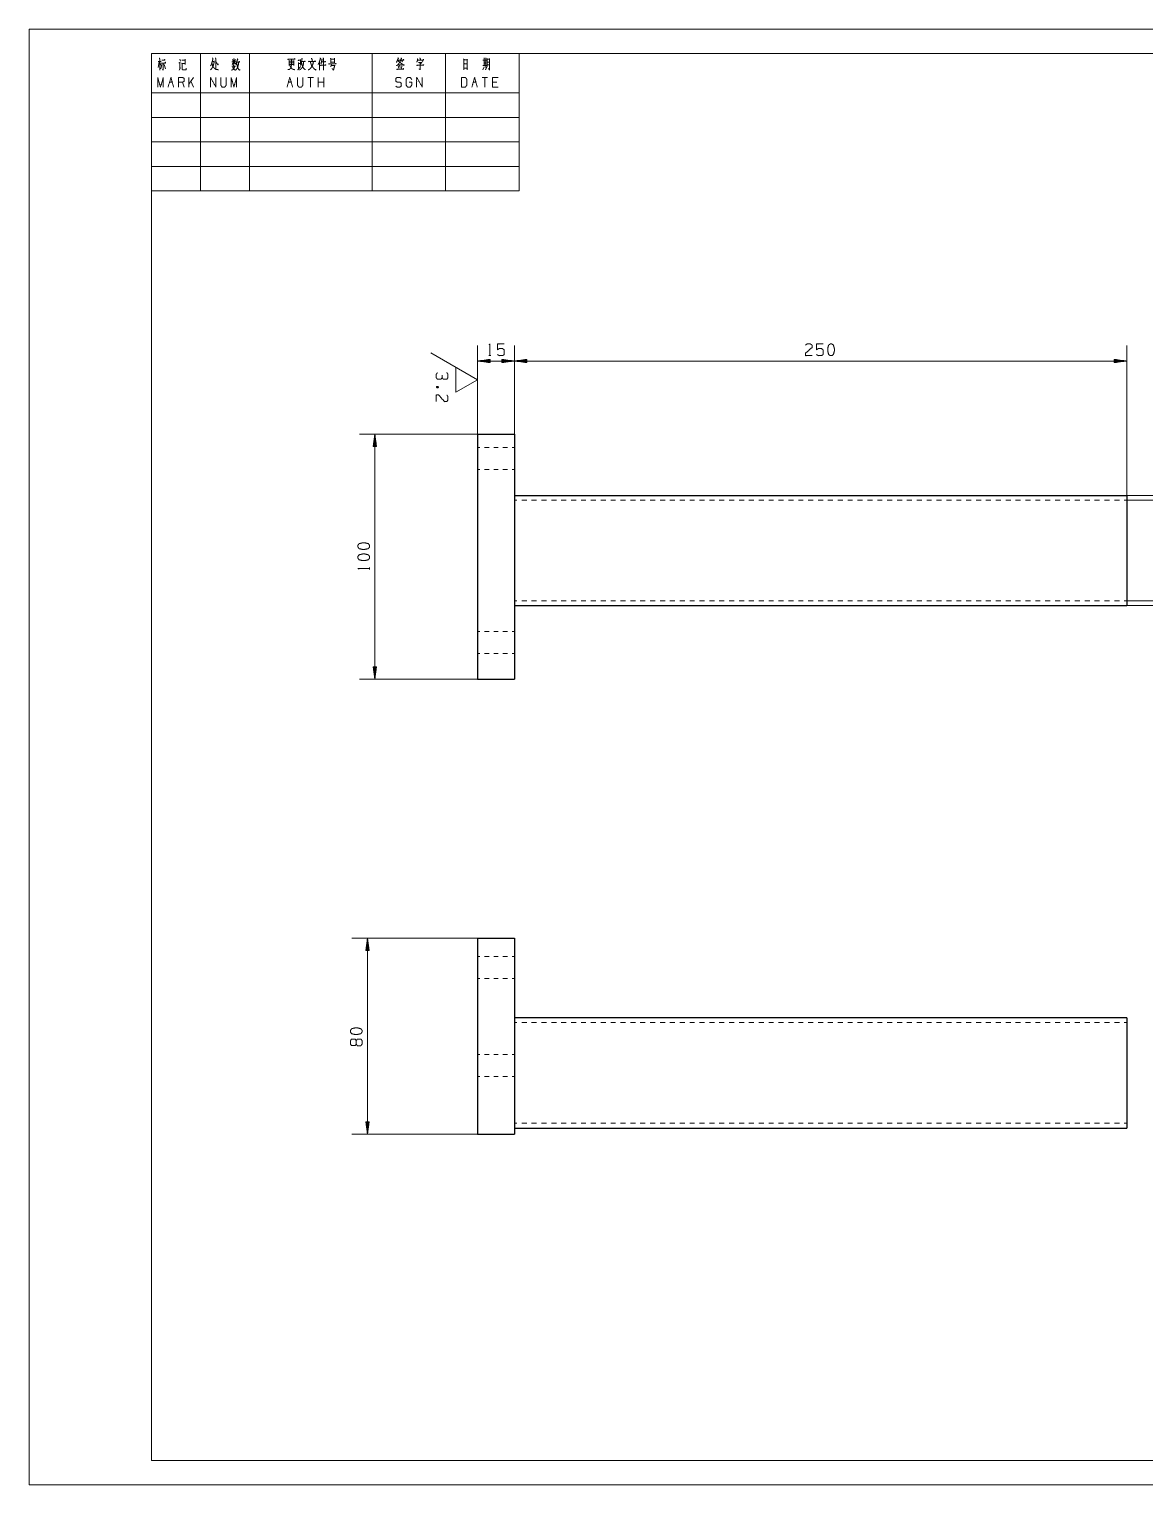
# Model space of a CAD drawing. Header units: millimetres. Extents: x 0 to 420, y 0 to 297.
# Drawn here: x 0 to 227.8, y 0 to 297 of the extents above; entities that cross this region are included whole.
import ezdxf

# ---------------------------------------------------------------- set-up
doc = ezdxf.new("R2010")
doc.units = ezdxf.units.MM
doc.layers.add('101', color=7, linetype='Continuous', true_color=0xffffff)

msp = doc.modelspace()

# ---------------------------------------------------------------- linework, layer by layer
at = {"layer": '101', "color": 133, "linetype": 'Continuous', "lineweight": 18}
for p, q in [((0, 297), (0, 0)), ((420, 297), (0, 297)), ((25, 292), (25, 264)), ((25, 292), (100, 292)), ((25, 292), (25, 5)), ((25, 292), (100, 292)), ((415, 292), (25, 292)), ((25, 292), (100, 292)), ((35, 292), (35, 264)), ((45, 292), (45, 264)), ((70, 292), (70, 264)), ((85, 292), (85, 264)), ((100, 292), (100, 264)), ((25, 284), (100, 284)), ((25, 279), (100, 279)), ((25, 274), (100, 274)), ((25, 269), (100, 269)), ((25, 264), (100, 264)), ((25, 5), (415, 5)), ((0, 0), (420, 0))]:
    msp.add_line(p, q, dxfattribs=at)
at = {"layer": '101', "color": 72, "linetype": 'Continuous', "lineweight": 18}
for p, q in [((93.22, 291.13), (93.33, 290.98)), ((26.57, 290.3), (26.35, 289.18)), ((26.36, 290.36), (26.98, 290.36)), ((26.69, 290.14), (26.91, 289.66)), ((27.11, 289.78), (26.88, 288.91)), ((27.56, 289.76), (27.87, 288.87)), ((30.65, 288.62), (30.93, 289.08)), ((30.74, 290.88), (30.87, 290.49)), ((31.13, 290.07), (31.22, 289.97)), ((37.42, 290.41), (37.77, 290.41)), ((41.4, 289.47), (42.16, 289.47)), ((41.69, 290.2), (41.43, 289.78)), ((41.53, 290.78), (41.66, 290.49)), ((41.88, 290.18), (42.11, 289.91)), ((42.14, 290.82), (41.95, 290.49)), ((53.1, 289.76), (53.98, 289.76)), ((53.11, 290.49), (53.99, 290.49)), ((53.11, 290.14), (53.98, 290.14)), ((54.01, 290.63), (54.01, 289.56)), ((55, 290.16), (55, 288.89)), ((55.02, 290.01), (55.35, 290.01)), ((55.4, 290.82), (55.37, 289.89)), ((59.27, 290.28), (59.27, 288.65)), ((61.56, 290.86), (62.32, 290.86)), ((61.56, 290.28), (62.32, 290.28)), ((61.73, 289.91), (61.56, 289.33)), ((61.6, 289.56), (62.33, 289.56)), ((62.33, 291.05), (62.33, 290.09)), ((75.31, 289.52), (75.48, 289.02)), ((75.35, 289.72), (76.07, 289.72)), ((75.6, 289.62), (75.76, 289.2)), ((76.13, 289.56), (75.92, 288.89)), ((76.04, 290.67), (76.21, 290.34)), ((92.92, 289.33), (92.65, 288.71)), ((92.86, 289.95), (93.25, 289.95)), ((93.18, 289.37), (93.28, 289.04)), ((93.75, 288.94), (94, 288.69)), ((28.66, 286.17), (29.22, 286.17)), ((31.62, 285.18), (31.34, 286.17)), ((32.63, 285.18), (32.63, 287.14)), ((33.59, 287.14), (32.63, 285.78)), ((33.59, 285.18), (33.04, 286.36)), ((52.94, 286.17), (53.49, 286.17)), ((58.02, 287.14), (56.9, 287.14)), ((57.46, 287.14), (57.46, 285.18)), ((59.02, 285.18), (59.02, 287.14)), ((60.14, 286.17), (59.02, 286.17)), ((60.14, 285.18), (60.14, 287.14)), ((90.65, 286.17), (91.2, 286.17)), ((93.6, 287.14), (92.49, 287.14)), ((93.05, 287.14), (93.05, 285.18)), ((95.45, 286.17), (94.61, 286.17)), ((93.82, 230.38), (94.25, 230.38)), ((83.56, 224.04), (83.14, 223.88)), ((69.5, 186.76), (69.5, 187.19))]:
    msp.add_line(p, q, dxfattribs=at)
at = {"layer": '101', "color": 22, "linetype": 'Continuous', "lineweight": 18}
for p, q in [((91.55, 214.38), (91.55, 232.47)), ((99.05, 214.38), (99.05, 232.47)), ((99.05, 214.38), (99.05, 232.47)), ((224.05, 201.88), (224.05, 232.47)), ((94.09, 229.62), (91.55, 229.29)), ((91.55, 221.67), (91.55, 229.29)), ((91.55, 229.29), (94.09, 228.96)), ((91.55, 229.29), (99.05, 229.29)), ((94.09, 229.32), (91.75, 229.32)), ((94.09, 229.27), (91.75, 229.27)), ((94.09, 229.37), (92.13, 229.37)), ((94.09, 229.21), (92.13, 229.21)), ((94.09, 229.42), (92.52, 229.42)), ((94.09, 229.16), (92.52, 229.16)), ((94.09, 229.47), (92.9, 229.47)), ((94.09, 229.11), (92.9, 229.11)), ((94.09, 229.52), (93.29, 229.52)), ((94.09, 229.06), (93.29, 229.06)), ((94.09, 229.57), (93.67, 229.57)), ((94.09, 229.01), (93.67, 229.01)), ((94.09, 229.62), (94.06, 229.62)), ((94.09, 229.62), (94.06, 229.62)), ((94.09, 228.96), (94.06, 228.96)), ((94.09, 228.96), (94.06, 228.96)), ((94.09, 228.96), (94.09, 229.62)), ((96.51, 229.62), (96.51, 228.96)), ((99.05, 229.29), (96.51, 229.62)), ((96.51, 229.62), (96.54, 229.62)), ((96.51, 229.62), (96.54, 229.62)), ((96.51, 229.57), (96.93, 229.57)), ((96.51, 229.52), (97.32, 229.52)), ((96.51, 229.47), (97.7, 229.47)), ((96.51, 229.42), (98.09, 229.42)), ((96.51, 229.37), (98.47, 229.37)), ((96.51, 229.32), (98.86, 229.32)), ((96.51, 228.96), (99.05, 229.29)), ((96.51, 229.27), (98.86, 229.27)), ((96.51, 229.21), (98.47, 229.21)), ((96.51, 229.16), (98.09, 229.16)), ((96.51, 229.11), (97.7, 229.11)), ((96.51, 229.06), (97.32, 229.06)), ((96.51, 229.01), (96.93, 229.01)), ((96.51, 228.96), (96.54, 228.96)), ((96.51, 228.96), (96.54, 228.96)), ((101.59, 229.62), (99.05, 229.29)), ((99.05, 229.29), (101.59, 228.96)), ((99.05, 229.29), (224.05, 229.29)), ((101.59, 229.32), (99.25, 229.32)), ((101.59, 229.27), (99.25, 229.27)), ((101.59, 229.37), (99.63, 229.37)), ((101.59, 229.21), (99.63, 229.21)), ((101.59, 229.42), (100.02, 229.42)), ((101.59, 229.16), (100.02, 229.16)), ((101.59, 229.47), (100.4, 229.47)), ((101.59, 229.11), (100.4, 229.11)), ((101.59, 229.52), (100.79, 229.52)), ((101.59, 229.06), (100.79, 229.06)), ((101.59, 229.57), (101.17, 229.57)), ((101.59, 229.01), (101.17, 229.01)), ((101.59, 229.62), (101.56, 229.62)), ((101.59, 229.62), (101.56, 229.62)), ((101.59, 228.96), (101.56, 228.96)), ((101.59, 228.96), (101.56, 228.96)), ((101.59, 228.96), (101.59, 229.62)), ((221.51, 229.62), (221.54, 229.62)), ((221.51, 229.62), (221.54, 229.62)), ((224.05, 229.29), (221.51, 229.62)), ((221.51, 229.62), (221.51, 228.96)), ((221.51, 229.57), (221.93, 229.57)), ((221.51, 229.52), (222.32, 229.52)), ((221.51, 229.47), (222.7, 229.47)), ((221.51, 229.42), (223.09, 229.42)), ((221.51, 229.37), (223.47, 229.37)), ((221.51, 229.32), (223.86, 229.32)), ((221.51, 228.96), (224.05, 229.29)), ((221.51, 229.27), (223.86, 229.27)), ((221.51, 229.21), (223.47, 229.21)), ((221.51, 229.16), (223.09, 229.16)), ((221.51, 229.11), (222.7, 229.11)), ((221.51, 229.06), (222.32, 229.06)), ((221.51, 229.01), (221.93, 229.01)), ((221.51, 228.96), (221.54, 228.96)), ((221.51, 228.96), (221.54, 228.96)), ((91.55, 214.38), (67.42, 214.38)), ((70.59, 214.38), (70.26, 211.84)), ((70.57, 211.84), (70.57, 214.19)), ((70.93, 211.84), (70.59, 214.38)), ((70.59, 164.38), (70.59, 214.38)), ((70.62, 211.84), (70.62, 214.19)), ((70.26, 211.84), (70.26, 211.87)), ((70.26, 211.84), (70.26, 211.87)), ((70.26, 211.84), (70.93, 211.84)), ((70.31, 211.84), (70.31, 212.26)), ((70.36, 211.84), (70.36, 212.65)), ((70.41, 211.84), (70.41, 213.03)), ((70.46, 211.84), (70.46, 213.42)), ((70.52, 211.84), (70.52, 213.8)), ((70.67, 211.84), (70.67, 213.8)), ((70.72, 211.84), (70.72, 213.42)), ((70.77, 211.84), (70.77, 213.03)), ((70.82, 211.84), (70.82, 212.65)), ((70.87, 211.84), (70.87, 212.26)), ((70.92, 211.84), (70.92, 211.87)), ((70.92, 211.84), (70.92, 211.87)), ((224.05, 201.88), (250.75, 201.88)), ((224.05, 200.88), (239.54, 200.88)), ((224.05, 180.38), (239.54, 180.38)), ((224.05, 179.38), (250.75, 179.38)), ((70.26, 166.92), (70.26, 166.89)), ((70.26, 166.92), (70.26, 166.89)), ((70.26, 166.92), (70.59, 164.38)), ((70.93, 166.92), (70.26, 166.92)), ((70.31, 166.92), (70.31, 166.5)), ((70.36, 166.92), (70.36, 166.12)), ((70.41, 166.92), (70.41, 165.73)), ((70.46, 166.92), (70.46, 165.35)), ((70.52, 166.92), (70.52, 164.96)), ((70.57, 166.92), (70.57, 164.57)), ((70.59, 164.38), (70.93, 166.92)), ((70.62, 166.92), (70.62, 164.57)), ((70.67, 166.92), (70.67, 164.96)), ((70.72, 166.92), (70.72, 165.35)), ((70.77, 166.92), (70.77, 165.73)), ((70.82, 166.92), (70.82, 166.12)), ((70.87, 166.92), (70.87, 166.5)), ((70.92, 166.92), (70.92, 166.89)), ((70.92, 166.92), (70.92, 166.89)), ((91.55, 164.38), (67.42, 164.38)), ((91.55, 111.56), (65.89, 111.56)), ((69.07, 111.56), (68.73, 109.02)), ((68.89, 109.02), (68.89, 110.21)), ((68.94, 109.02), (68.94, 110.59)), ((68.99, 109.02), (68.99, 110.98)), ((69.04, 109.02), (69.04, 111.36)), ((69.4, 109.02), (69.07, 111.56)), ((69.07, 71.56), (69.07, 111.56)), ((69.09, 109.02), (69.09, 111.36)), ((69.14, 109.02), (69.14, 110.98)), ((69.19, 109.02), (69.19, 110.59)), ((69.24, 109.02), (69.24, 110.21)), ((68.73, 109.02), (69.4, 109.02)), ((68.74, 109.02), (68.74, 109.05)), ((68.74, 109.02), (68.74, 109.05)), ((68.79, 109.02), (68.79, 109.43)), ((68.84, 109.02), (68.84, 109.82)), ((69.29, 109.02), (69.29, 109.82)), ((69.35, 109.02), (69.35, 109.43)), ((69.4, 109.02), (69.4, 109.05)), ((69.4, 109.02), (69.4, 109.05)), ((91.55, 71.56), (65.89, 71.56)), ((68.73, 74.1), (69.07, 71.56)), ((69.4, 74.1), (68.73, 74.1)), ((68.74, 74.1), (68.74, 74.07)), ((68.74, 74.1), (68.74, 74.07)), ((68.79, 74.1), (68.79, 73.68)), ((68.84, 74.1), (68.84, 73.29)), ((68.89, 74.1), (68.89, 72.91)), ((68.94, 74.1), (68.94, 72.52)), ((68.99, 74.1), (68.99, 72.14)), ((69.04, 74.1), (69.04, 71.75)), ((69.07, 71.56), (69.4, 74.1)), ((69.09, 74.1), (69.09, 71.75)), ((69.14, 74.1), (69.14, 72.14)), ((69.19, 74.1), (69.19, 72.52)), ((69.24, 74.1), (69.24, 72.91)), ((69.29, 74.1), (69.29, 73.29)), ((69.35, 74.1), (69.35, 73.68)), ((69.4, 74.1), (69.4, 74.07)), ((69.4, 74.1), (69.4, 74.07))]:
    msp.add_line(p, q, dxfattribs=at)
at = {"layer": '101', "color": 163, "linetype": 'Continuous', "lineweight": 13}
for p, q in [((91.55, 225.48), (82.03, 230.98)), ((87.1, 222.91), (87.1, 228.05)), ((91.55, 225.48), (87.1, 222.91))]:
    msp.add_line(p, q, dxfattribs=at)
at = {"layer": '101', "color": 92, "linetype": 'Continuous', "lineweight": 25}
for p, q in [((91.55, 214.38), (99.05, 214.38)), ((91.55, 214.38), (91.55, 164.38)), ((99.05, 214.38), (99.05, 164.38)), ((99.05, 201.88), (224.05, 201.88)), ((99.05, 179.38), (224.05, 179.38)), ((91.55, 164.38), (99.05, 164.38)), ((91.55, 111.56), (99.05, 111.56)), ((91.55, 111.56), (91.55, 71.56)), ((99.05, 111.56), (99.05, 71.56)), ((224.05, 95.31), (99.05, 95.31)), ((91.55, 71.56), (99.05, 71.56)), ((99.05, 72.81), (224.05, 72.81))]:
    msp.add_line(p, q, dxfattribs=at)
at = {"layer": '101', "color": 53, "linetype": 'Continuous', "lineweight": 18}
for p, q in [((92.02, 211.63), (91.55, 211.63)), ((93.9, 211.63), (92.96, 211.63)), ((95.77, 211.63), (94.83, 211.63)), ((97.65, 211.63), (96.71, 211.63)), ((99.05, 211.63), (98.58, 211.63)), ((91.55, 207.13), (92.02, 207.13)), ((92.96, 207.13), (93.9, 207.13)), ((94.83, 207.13), (95.77, 207.13)), ((96.71, 207.13), (97.65, 207.13)), ((98.58, 207.13), (99.05, 207.13)), ((99.05, 200.88), (99.56, 200.88)), ((100.56, 200.88), (101.57, 200.88)), ((102.58, 200.88), (103.59, 200.88)), ((104.6, 200.88), (105.6, 200.88)), ((106.61, 200.88), (107.62, 200.88)), ((108.63, 200.88), (109.64, 200.88)), ((110.65, 200.88), (111.65, 200.88)), ((112.66, 200.88), (113.67, 200.88)), ((114.68, 200.88), (115.69, 200.88)), ((116.69, 200.88), (117.7, 200.88)), ((118.71, 200.88), (119.72, 200.88)), ((120.73, 200.88), (121.73, 200.88)), ((122.74, 200.88), (123.75, 200.88)), ((124.76, 200.88), (125.77, 200.88)), ((126.77, 200.88), (127.78, 200.88)), ((128.79, 200.88), (129.8, 200.88)), ((130.81, 200.88), (131.81, 200.88)), ((132.82, 200.88), (133.83, 200.88)), ((134.84, 200.88), (135.85, 200.88)), ((136.85, 200.88), (137.86, 200.88)), ((138.87, 200.88), (139.88, 200.88)), ((140.89, 200.88), (141.9, 200.88)), ((142.9, 200.88), (143.91, 200.88)), ((144.92, 200.88), (145.93, 200.88)), ((146.94, 200.88), (147.94, 200.88)), ((148.95, 200.88), (149.96, 200.88)), ((150.97, 200.88), (151.98, 200.88)), ((152.98, 200.88), (153.99, 200.88)), ((155, 200.88), (156.01, 200.88)), ((157.02, 200.88), (158.02, 200.88)), ((159.03, 200.88), (160.04, 200.88)), ((161.05, 200.88), (162.06, 200.88)), ((163.06, 200.88), (164.07, 200.88)), ((165.08, 200.88), (166.09, 200.88)), ((167.1, 200.88), (168.1, 200.88)), ((169.11, 200.88), (170.12, 200.88)), ((171.13, 200.88), (172.14, 200.88)), ((173.15, 200.88), (174.15, 200.88)), ((175.16, 200.88), (176.17, 200.88)), ((177.18, 200.88), (178.19, 200.88)), ((179.19, 200.88), (180.2, 200.88)), ((181.21, 200.88), (182.22, 200.88)), ((183.23, 200.88), (184.23, 200.88)), ((185.24, 200.88), (186.25, 200.88)), ((187.26, 200.88), (188.27, 200.88)), ((189.27, 200.88), (190.28, 200.88)), ((191.29, 200.88), (192.3, 200.88)), ((193.31, 200.88), (194.31, 200.88)), ((195.32, 200.88), (196.33, 200.88)), ((197.34, 200.88), (198.35, 200.88)), ((199.35, 200.88), (200.36, 200.88)), ((201.37, 200.88), (202.38, 200.88)), ((203.39, 200.88), (204.4, 200.88)), ((205.4, 200.88), (206.41, 200.88)), ((207.42, 200.88), (208.43, 200.88)), ((209.44, 200.88), (210.44, 200.88)), ((211.45, 200.88), (212.46, 200.88)), ((213.47, 200.88), (214.48, 200.88)), ((215.48, 200.88), (216.49, 200.88)), ((217.5, 200.88), (218.51, 200.88)), ((219.52, 200.88), (220.52, 200.88)), ((221.53, 200.88), (222.54, 200.88)), ((223.55, 200.88), (224.05, 200.88)), ((99.05, 180.38), (99.56, 180.38)), ((100.56, 180.38), (101.57, 180.38)), ((102.58, 180.38), (103.59, 180.38)), ((104.6, 180.38), (105.6, 180.38)), ((106.61, 180.38), (107.62, 180.38)), ((108.63, 180.38), (109.64, 180.38)), ((110.65, 180.38), (111.65, 180.38)), ((112.66, 180.38), (113.67, 180.38)), ((114.68, 180.38), (115.69, 180.38)), ((116.69, 180.38), (117.7, 180.38)), ((118.71, 180.38), (119.72, 180.38)), ((120.73, 180.38), (121.73, 180.38)), ((122.74, 180.38), (123.75, 180.38)), ((124.76, 180.38), (125.77, 180.38)), ((126.77, 180.38), (127.78, 180.38)), ((128.79, 180.38), (129.8, 180.38)), ((130.81, 180.38), (131.81, 180.38)), ((132.82, 180.38), (133.83, 180.38)), ((134.84, 180.38), (135.85, 180.38)), ((136.85, 180.38), (137.86, 180.38)), ((138.87, 180.38), (139.88, 180.38)), ((140.89, 180.38), (141.9, 180.38)), ((142.9, 180.38), (143.91, 180.38)), ((144.92, 180.38), (145.93, 180.38)), ((146.94, 180.38), (147.94, 180.38)), ((148.95, 180.38), (149.96, 180.38)), ((150.97, 180.38), (151.98, 180.38)), ((152.98, 180.38), (153.99, 180.38)), ((155, 180.38), (156.01, 180.38)), ((157.02, 180.38), (158.02, 180.38)), ((159.03, 180.38), (160.04, 180.38)), ((161.05, 180.38), (162.06, 180.38)), ((163.06, 180.38), (164.07, 180.38)), ((165.08, 180.38), (166.09, 180.38)), ((167.1, 180.38), (168.1, 180.38)), ((169.11, 180.38), (170.12, 180.38)), ((171.13, 180.38), (172.14, 180.38)), ((173.15, 180.38), (174.15, 180.38)), ((175.16, 180.38), (176.17, 180.38)), ((177.18, 180.38), (178.19, 180.38)), ((179.19, 180.38), (180.2, 180.38)), ((181.21, 180.38), (182.22, 180.38)), ((183.23, 180.38), (184.23, 180.38)), ((185.24, 180.38), (186.25, 180.38)), ((187.26, 180.38), (188.27, 180.38)), ((189.27, 180.38), (190.28, 180.38)), ((191.29, 180.38), (192.3, 180.38)), ((193.31, 180.38), (194.31, 180.38)), ((195.32, 180.38), (196.33, 180.38)), ((197.34, 180.38), (198.35, 180.38)), ((199.35, 180.38), (200.36, 180.38)), ((201.37, 180.38), (202.38, 180.38)), ((203.39, 180.38), (204.4, 180.38)), ((205.4, 180.38), (206.41, 180.38)), ((207.42, 180.38), (208.43, 180.38)), ((209.44, 180.38), (210.44, 180.38)), ((211.45, 180.38), (212.46, 180.38)), ((213.47, 180.38), (214.48, 180.38)), ((215.48, 180.38), (216.49, 180.38)), ((217.5, 180.38), (218.51, 180.38)), ((219.52, 180.38), (220.52, 180.38)), ((221.53, 180.38), (222.54, 180.38)), ((223.55, 180.38), (224.05, 180.38)), ((92.02, 174.13), (91.55, 174.13)), ((93.9, 174.13), (92.96, 174.13)), ((95.77, 174.13), (94.83, 174.13)), ((97.65, 174.13), (96.71, 174.13)), ((99.05, 174.13), (98.58, 174.13)), ((91.55, 169.63), (92.02, 169.63)), ((92.96, 169.63), (93.9, 169.63)), ((94.83, 169.63), (95.77, 169.63)), ((96.71, 169.63), (97.65, 169.63)), ((98.58, 169.63), (99.05, 169.63)), ((92.02, 107.81), (91.55, 107.81)), ((93.9, 107.81), (92.96, 107.81)), ((95.77, 107.81), (94.83, 107.81)), ((97.65, 107.81), (96.71, 107.81)), ((99.05, 107.81), (98.58, 107.81)), ((91.55, 103.31), (92.02, 103.31)), ((92.96, 103.31), (93.9, 103.31)), ((94.83, 103.31), (95.77, 103.31)), ((96.71, 103.31), (97.65, 103.31)), ((98.58, 103.31), (99.05, 103.31)), ((99.56, 94.31), (99.05, 94.31)), ((101.57, 94.31), (100.56, 94.31)), ((103.59, 94.31), (102.58, 94.31)), ((105.6, 94.31), (104.6, 94.31)), ((107.62, 94.31), (106.61, 94.31)), ((109.64, 94.31), (108.63, 94.31)), ((111.65, 94.31), (110.65, 94.31)), ((113.67, 94.31), (112.66, 94.31)), ((115.69, 94.31), (114.68, 94.31)), ((117.7, 94.31), (116.69, 94.31)), ((119.72, 94.31), (118.71, 94.31)), ((121.73, 94.31), (120.73, 94.31)), ((123.75, 94.31), (122.74, 94.31)), ((125.77, 94.31), (124.76, 94.31)), ((127.78, 94.31), (126.77, 94.31)), ((129.8, 94.31), (128.79, 94.31)), ((131.81, 94.31), (130.81, 94.31)), ((133.83, 94.31), (132.82, 94.31)), ((135.85, 94.31), (134.84, 94.31)), ((137.86, 94.31), (136.85, 94.31)), ((139.88, 94.31), (138.87, 94.31)), ((141.9, 94.31), (140.89, 94.31)), ((143.91, 94.31), (142.9, 94.31)), ((145.93, 94.31), (144.92, 94.31)), ((147.94, 94.31), (146.94, 94.31)), ((149.96, 94.31), (148.95, 94.31)), ((151.98, 94.31), (150.97, 94.31)), ((153.99, 94.31), (152.98, 94.31)), ((156.01, 94.31), (155, 94.31)), ((158.02, 94.31), (157.02, 94.31)), ((160.04, 94.31), (159.03, 94.31)), ((162.06, 94.31), (161.05, 94.31)), ((164.07, 94.31), (163.06, 94.31)), ((166.09, 94.31), (165.08, 94.31)), ((168.1, 94.31), (167.1, 94.31)), ((170.12, 94.31), (169.11, 94.31)), ((172.14, 94.31), (171.13, 94.31)), ((174.15, 94.31), (173.15, 94.31)), ((176.17, 94.31), (175.16, 94.31)), ((178.19, 94.31), (177.18, 94.31)), ((180.2, 94.31), (179.19, 94.31)), ((182.22, 94.31), (181.21, 94.31)), ((184.23, 94.31), (183.23, 94.31)), ((186.25, 94.31), (185.24, 94.31)), ((188.27, 94.31), (187.26, 94.31)), ((190.28, 94.31), (189.27, 94.31)), ((192.3, 94.31), (191.29, 94.31)), ((194.31, 94.31), (193.31, 94.31)), ((196.33, 94.31), (195.32, 94.31)), ((198.35, 94.31), (197.34, 94.31)), ((200.36, 94.31), (199.35, 94.31)), ((202.38, 94.31), (201.37, 94.31)), ((204.4, 94.31), (203.39, 94.31)), ((206.41, 94.31), (205.4, 94.31)), ((208.43, 94.31), (207.42, 94.31)), ((210.44, 94.31), (209.44, 94.31)), ((212.46, 94.31), (211.45, 94.31)), ((214.48, 94.31), (213.47, 94.31)), ((216.49, 94.31), (215.48, 94.31)), ((218.51, 94.31), (217.5, 94.31)), ((220.52, 94.31), (219.52, 94.31)), ((222.54, 94.31), (221.53, 94.31)), ((224.05, 94.31), (223.55, 94.31)), ((92.02, 87.81), (91.55, 87.81)), ((93.9, 87.81), (92.96, 87.81)), ((95.77, 87.81), (94.83, 87.81)), ((97.65, 87.81), (96.71, 87.81)), ((99.05, 87.81), (98.58, 87.81)), ((91.55, 83.31), (92.02, 83.31)), ((92.96, 83.31), (93.9, 83.31)), ((94.83, 83.31), (95.77, 83.31)), ((96.71, 83.31), (97.65, 83.31)), ((98.58, 83.31), (99.05, 83.31)), ((99.05, 73.81), (99.56, 73.81)), ((100.56, 73.81), (101.57, 73.81)), ((102.58, 73.81), (103.59, 73.81)), ((104.6, 73.81), (105.6, 73.81)), ((106.61, 73.81), (107.62, 73.81)), ((108.63, 73.81), (109.64, 73.81)), ((110.65, 73.81), (111.65, 73.81)), ((112.66, 73.81), (113.67, 73.81)), ((114.68, 73.81), (115.69, 73.81)), ((116.69, 73.81), (117.7, 73.81)), ((118.71, 73.81), (119.72, 73.81)), ((120.73, 73.81), (121.73, 73.81)), ((122.74, 73.81), (123.75, 73.81)), ((124.76, 73.81), (125.77, 73.81)), ((126.77, 73.81), (127.78, 73.81)), ((128.79, 73.81), (129.8, 73.81)), ((130.81, 73.81), (131.81, 73.81)), ((132.82, 73.81), (133.83, 73.81)), ((134.84, 73.81), (135.85, 73.81)), ((136.85, 73.81), (137.86, 73.81)), ((138.87, 73.81), (139.88, 73.81)), ((140.89, 73.81), (141.9, 73.81)), ((142.9, 73.81), (143.91, 73.81)), ((144.92, 73.81), (145.93, 73.81)), ((146.94, 73.81), (147.94, 73.81)), ((148.95, 73.81), (149.96, 73.81)), ((150.97, 73.81), (151.98, 73.81)), ((152.98, 73.81), (153.99, 73.81)), ((155, 73.81), (156.01, 73.81)), ((157.02, 73.81), (158.02, 73.81)), ((159.03, 73.81), (160.04, 73.81)), ((161.05, 73.81), (162.06, 73.81)), ((163.06, 73.81), (164.07, 73.81)), ((165.08, 73.81), (166.09, 73.81)), ((167.1, 73.81), (168.1, 73.81)), ((169.11, 73.81), (170.12, 73.81)), ((171.13, 73.81), (172.14, 73.81)), ((173.15, 73.81), (174.15, 73.81)), ((175.16, 73.81), (176.17, 73.81)), ((177.18, 73.81), (178.19, 73.81)), ((179.19, 73.81), (180.2, 73.81)), ((181.21, 73.81), (182.22, 73.81)), ((183.23, 73.81), (184.23, 73.81)), ((185.24, 73.81), (186.25, 73.81)), ((187.26, 73.81), (188.27, 73.81)), ((189.27, 73.81), (190.28, 73.81)), ((191.29, 73.81), (192.3, 73.81)), ((193.31, 73.81), (194.31, 73.81)), ((195.32, 73.81), (196.33, 73.81)), ((197.34, 73.81), (198.35, 73.81)), ((199.35, 73.81), (200.36, 73.81)), ((201.37, 73.81), (202.38, 73.81)), ((203.39, 73.81), (204.4, 73.81)), ((205.4, 73.81), (206.41, 73.81)), ((207.42, 73.81), (208.43, 73.81)), ((209.44, 73.81), (210.44, 73.81)), ((211.45, 73.81), (212.46, 73.81)), ((213.47, 73.81), (214.48, 73.81)), ((215.48, 73.81), (216.49, 73.81)), ((217.5, 73.81), (218.51, 73.81)), ((219.52, 73.81), (220.52, 73.81)), ((221.53, 73.81), (222.54, 73.81)), ((223.55, 73.81), (224.05, 73.81))]:
    msp.add_line(p, q, dxfattribs=at)
at = {"layer": '101', "color": 72, "linetype": 'Continuous', "lineweight": 18}
for points, knots in [([(26.57, 291.07), (26.67, 290.94), (26.67, 288.6)], [0, 0, 0.064393, 1, 1]), ([(37.46, 291.13), (37.53, 290.94), (37.46, 290.67), (37.43, 290.53), (37.37, 290.34), (37.31, 290.14), (37.26, 289.95), (37.21, 289.78), (37.14, 289.66), (37.05, 289.52)], [0, 0, 0.116545, 0.278927, 0.365002, 0.478708, 0.603961, 0.717668, 0.817418, 0.901357, 1, 1]), ([(38.05, 291.11), (38.1, 290.96), (38.1, 288.87)], [0, 0, 0.06955, 1, 1]), ([(57.64, 291.07), (57.81, 290.65), (57.83, 290.76), (57.75, 290.55)], [0, 0, 0.581176, 0.716263, 1, 1]), ([(59.43, 291.13), (59.46, 290.98), (59.26, 290.34), (59.19, 290.09), (59.1, 289.95), (59, 289.76)], [0, 0, 0.101083, 0.561706, 0.738774, 0.854629, 1, 1]), ([(60.01, 291.13), (60.12, 290.98), (60.06, 291.05), (60.06, 288.65)], [0, 0, 0.069697, 0.101625, 1, 1]), ([(61.5, 291.07), (61.57, 290.98), (61.57, 290.14)], [0, 0, 0.115189, 1, 1]), ([(75.94, 291.15), (76.05, 291.03), (76.01, 291.05), (75.72, 290.38), (75.58, 290.14), (75.44, 289.95), (75.28, 289.72), (74.96, 289.52)], [0, 0, 0.080396, 0.103261, 0.444362, 0.576789, 0.688375, 0.819716, 1, 1]), ([(75.29, 291.17), (75.39, 291.03), (75.37, 291.07), (74.97, 290.16), (75.2, 290.69), (75.72, 290.69), (75.31, 290.69), (75.45, 290.34)], [0, 0, 0.057042, 0.07334, 0.392466, 0.581127, 0.745774, 0.87749, 1, 1]), ([(79.77, 291.11), (79.89, 290.82), (79.93, 290.86), (79.89, 290.76)], [0, 0, 0.644011, 0.768354, 1, 1]), ([(92.86, 291.13), (92.97, 290.98), (92.9, 291.07), (92.9, 289.56), (92.62, 289.56), (93.47, 289.56), (93.25, 289.56), (93.25, 291.07), (93.25, 290.67), (92.64, 290.67), (93.43, 290.67), (93.25, 290.67), (93.25, 290.26), (92.87, 290.26)], [0, 0, 0.025061, 0.039924, 0.243199, 0.280605, 0.39479, 0.42432, 0.627595, 0.680502, 0.763188, 0.869498, 0.893122, 0.948813, 1, 1]), ([(26.92, 290.07), (27.87, 290.07), (27.81, 290.24), (27.74, 290.09)], [0, 0, 0.737857, 0.874089, 1, 1]), ([(27.1, 290.69), (27.73, 290.69), (27.68, 290.82), (27.64, 290.74)], [0, 0, 0.736257, 0.890366, 1, 1]), ([(27.36, 290.07), (27.36, 288.65), (27.2, 288.73)], [0, 0, 0.887515, 1, 1]), ([(30.55, 290.14), (30.8, 290.14), (30.8, 290.26), (30.8, 288.81)], [0, 0, 0.136549, 0.204721, 1, 1]), ([(31.28, 290.69), (31.21, 290.63), (31.15, 290.69), (31.88, 290.69), (31.88, 290.88), (31.88, 289.78), (31.88, 289.97), (31.22, 289.97), (31.22, 288.83), (31.24, 288.75), (31.35, 288.71), (32.04, 288.71), (32.04, 289.02)], [0, 0, 0.017819, 0.033666, 0.169515, 0.204099, 0.407776, 0.442364, 0.564628, 0.775991, 0.791603, 0.814658, 0.942357, 1, 1]), ([(37.8, 290.55), (37.71, 289.95), (37.65, 289.76), (37.62, 289.62), (37.53, 289.47), (37.46, 289.31), (37.42, 289.18), (37.31, 289.02), (37.23, 288.89), (37.04, 288.71)], [0, 0, 0.296659, 0.392137, 0.46442, 0.547267, 0.635799, 0.700206, 0.795426, 0.869797, 1, 1]), ([(37.31, 290.01), (37.37, 289.87), (37.42, 289.7), (37.45, 289.56), (37.59, 289.27), (37.67, 289.18), (37.87, 288.98), (37.99, 288.87), (38.13, 288.79), (38.34, 288.73), (38.53, 288.73), (38.68, 288.71)], [0, 0, 0.075191, 0.157626, 0.228751, 0.384956, 0.438117, 0.578248, 0.65344, 0.734339, 0.837348, 0.928887, 1, 1]), ([(38.08, 290.38), (38.56, 289.72), (38.56, 289.91)], [0, 0, 0.814818, 1, 1]), ([(42.01, 289.41), (41.89, 289.16), (41.82, 288.98), (41.69, 288.79), (41.56, 288.69), (41.34, 288.65)], [0, 0, 0.251055, 0.434029, 0.64262, 0.795766, 1, 1]), ([(41.73, 290.94), (41.86, 290.88), (41.81, 290.92), (41.81, 289.76), (41.81, 290.3), (41.4, 290.3), (42.22, 290.3)], [0, 0, 0.046318, 0.069123, 0.437816, 0.608997, 0.739331, 1, 1]), ([(41.76, 289.68), (41.59, 289.1), (42.03, 288.62)], [0, 0, 0.483237, 1, 1]), ([(42.73, 290.2), (42.73, 289.95), (42.7, 289.68), (42.63, 289.39), (42.51, 289.1), (42.38, 288.89), (42.23, 288.71), (42.03, 288.58)], [0, 0, 0.134106, 0.280228, 0.441583, 0.610314, 0.742762, 0.870657, 1, 1]), ([(42.46, 290.96), (42.6, 290.82), (42.55, 290.86), (42.22, 289.8)], [0, 0, 0.143537, 0.187773, 1, 1]), ([(42.38, 290.01), (42.42, 289.8), (42.46, 289.56), (42.55, 289.27), (42.67, 288.98), (42.8, 288.75), (42.99, 288.6), (43.04, 288.75)], [0, 0, 0.122124, 0.267694, 0.442444, 0.622807, 0.774615, 0.912625, 1, 1]), ([(42.44, 290.28), (42.93, 290.28), (42.9, 290.45), (42.85, 290.34)], [0, 0, 0.634119, 0.848445, 1, 1]), ([(52.91, 290.86), (52.88, 290.76), (52.79, 290.88), (54.27, 290.88), (54.2, 290.98), (54.14, 290.88)], [0, 0, 0.054227, 0.130909, 0.87613, 0.940043, 1, 1]), ([(53.57, 290.88), (53.57, 289.72), (53.52, 289.58), (53.51, 289.41), (53.45, 289.2), (53.38, 289.04), (53.29, 288.91), (53.16, 288.81), (53.03, 288.75), (52.82, 288.73)], [0, 0, 0.455623, 0.515134, 0.580482, 0.665033, 0.736192, 0.79598, 0.861823, 0.919058, 1, 1]), ([(53.01, 290.63), (53.1, 290.49), (53.1, 289.58)], [0, 0, 0.156848, 1, 1]), ([(53.22, 289.6), (53.29, 289.43), (53.38, 289.29), (53.48, 289.16), (53.55, 289.04), (53.63, 288.94), (53.76, 288.87), (53.9, 288.79), (54.07, 288.75), (54.26, 288.71)], [0, 0, 0.124249, 0.240531, 0.35103, 0.449957, 0.536949, 0.636896, 0.752292, 0.866372, 1, 1]), ([(55.03, 288.89), (54.94, 288.71), (54.88, 288.73), (55.41, 289.37)], [0, 0, 0.187521, 0.244051, 1, 1]), ([(55.06, 290.65), (54.99, 290.57), (54.93, 290.65), (55.37, 290.65)], [0, 0, 0.169755, 0.325542, 1, 1]), ([(56.04, 290.36), (56.03, 290.16), (56, 289.95), (55.97, 289.72), (55.91, 289.52), (55.84, 289.33), (55.75, 289.18), (55.65, 289.02), (55.54, 288.91), (55.41, 288.81), (55.21, 288.71)], [0, 0, 0.105429, 0.211651, 0.328282, 0.437572, 0.539265, 0.625346, 0.724284, 0.79827, 0.883378, 1, 1]), ([(55.67, 291.05), (55.72, 290.96), (55.63, 290.41), (55.51, 289.99), (55.47, 289.85), (55.35, 289.62)], [0, 0, 0.062603, 0.440485, 0.727862, 0.828992, 1, 1]), ([(55.62, 290.18), (55.65, 289.99), (55.69, 289.8), (55.72, 289.6), (55.81, 289.43), (55.88, 289.29), (55.95, 289.12), (56.06, 288.98), (56.2, 288.83), (56.39, 288.73)], [0, 0, 0.109654, 0.220947, 0.342501, 0.451483, 0.545868, 0.651144, 0.754315, 0.874064, 1, 1]), ([(55.67, 290.38), (56.38, 290.38), (56.29, 290.49), (56.17, 290.36)], [0, 0, 0.696293, 0.830826, 1, 1]), ([(57.14, 290.45), (57.05, 290.34), (57.01, 290.38), (58.48, 290.38), (58.38, 290.55), (58.28, 290.41)], [0, 0, 0.066333, 0.095822, 0.818123, 0.913284, 1, 1]), ([(58.04, 290.41), (57.97, 290.01), (57.83, 289.6), (57.56, 289.16), (57.33, 288.87), (56.99, 288.69)], [0, 0, 0.190069, 0.398701, 0.640199, 0.817216, 1, 1]), ([(57.42, 290.3), (57.49, 290.07), (57.66, 289.58), (57.94, 289.18), (58.25, 288.83), (58.53, 288.71), (58.59, 288.79), (58.48, 288.62)], [0, 0, 0.103286, 0.330833, 0.538837, 0.740597, 0.872112, 0.915905, 1, 1]), ([(59.58, 289.66), (59.55, 289.52), (59.48, 289.66), (60.58, 289.66), (60.5, 289.78), (60.47, 289.68)], [0, 0, 0.08907, 0.186879, 0.848313, 0.935185, 1, 1]), ([(59.74, 290.92), (59.84, 290.69), (59.79, 290.78), (59.58, 289.91)], [0, 0, 0.200658, 0.282145, 1, 1]), ([(59.68, 290.3), (60.5, 290.3), (60.44, 290.45), (60.37, 290.3)], [0, 0, 0.720068, 0.857376, 1, 1]), ([(61.28, 289.91), (61.23, 289.85), (61.15, 289.95), (62.68, 289.95), (62.6, 290.01), (62.49, 289.91)], [0, 0, 0.038001, 0.105809, 0.873511, 0.927246, 1, 1]), ([(62.4, 289.62), (62.13, 288.65), (61.85, 288.94)], [0, 0, 0.71586, 1, 1]), ([(75.23, 288.81), (75.12, 288.71), (75.07, 288.81), (76.46, 288.81), (76.39, 288.94), (76.29, 288.79)], [0, 0, 0.078897, 0.135659, 0.837617, 0.910404, 1, 1]), ([(75.66, 290.26), (75.85, 290.09), (76.04, 289.97), (76.18, 289.87), (76.39, 289.7), (76.58, 289.68), (76.42, 289.6)], [0, 0, 0.194845, 0.370351, 0.508814, 0.712321, 0.860156, 1, 1]), ([(75.89, 290.69), (76.48, 290.69), (76.4, 290.84), (76.33, 290.74)], [0, 0, 0.669422, 0.855054, 1, 1]), ([(79.33, 289.68), (79.21, 289.52), (79.13, 289.66), (80.57, 289.66), (80.44, 289.76), (80.37, 289.68)], [0, 0, 0.096613, 0.17732, 0.867547, 0.947356, 1, 1]), ([(79.24, 290.92), (79.36, 290.69), (79.33, 290.78), (79.15, 290.28)], [0, 0, 0.294025, 0.394866, 1, 1]), ([(79.32, 290.67), (80.43, 290.67), (80.5, 290.84), (80.28, 290.36)], [0, 0, 0.611939, 0.711554, 1, 1]), ([(79.48, 290.2), (80.15, 290.2), (80.21, 290.26), (79.87, 289.89), (79.77, 289.97), (79.84, 289.89), (79.84, 288.73), (79.62, 288.87)], [0, 0, 0.230144, 0.259318, 0.430979, 0.476011, 0.513789, 0.910079, 1, 1]), ([(88.67, 290.94), (88.75, 290.78), (88.75, 288.69), (88.75, 289.02), (89.45, 289.02), (89.45, 288.71), (89.45, 290.88), (89.45, 290.76), (88.76, 290.76), (88.76, 289.95), (89.46, 289.95)], [0, 0, 0.022322, 0.280074, 0.320905, 0.407511, 0.44579, 0.713751, 0.729062, 0.813864, 0.913394, 1, 1]), ([(93.49, 291.03), (93.53, 290.88), (93.53, 289.7), (93.47, 289.43), (93.34, 289.12), (93.25, 288.87), (93.14, 288.69)], [0, 0, 0.062372, 0.548434, 0.661879, 0.800828, 0.909362, 1, 1]), ([(93.53, 290.86), (94, 290.86), (94, 290.98), (94, 288.62), (94, 290.28), (93.56, 290.28), (93.97, 290.28), (93.97, 289.7), (93.56, 289.7)], [0, 0, 0.072646, 0.091913, 0.457973, 0.714856, 0.782961, 0.846526, 0.936435, 1, 1]), ([(26.26, 285.18), (26.26, 287.14), (26.82, 285.18), (27.37, 287.14), (27.37, 285.18)], [0, 0, 0.245192, 0.5, 0.754808, 1, 1]), ([(30.51, 285.18), (30.51, 287.14), (31.34, 287.14), (31.62, 286.96), (31.62, 286.36), (31.34, 286.17), (30.51, 286.17)], [0, 0, 0.400952, 0.571035, 0.639278, 0.761676, 0.829917, 1, 1]), ([(37.01, 285.18), (37.01, 287.14), (38.12, 285.18), (38.12, 287.14)], [0, 0, 0.317574, 0.682426, 1, 1]), ([(39.13, 287.14), (39.13, 285.57), (39.39, 285.18), (39.95, 285.18), (40.24, 285.57), (40.24, 287.14)], [0, 0, 0.337152, 0.438599, 0.557781, 0.662848, 1, 1]), ([(41.25, 285.18), (41.25, 287.14), (41.81, 285.18), (42.36, 287.14), (42.36, 285.18)], [0, 0, 0.245192, 0.5, 0.754808, 1, 1]), ([(54.78, 287.14), (54.78, 285.57), (55.05, 285.18), (55.6, 285.18), (55.89, 285.57), (55.89, 287.14)], [0, 0, 0.337152, 0.438599, 0.557781, 0.662848, 1, 1]), ([(74.85, 285.36), (75.13, 285.18), (75.7, 285.18), (75.98, 285.39), (75.98, 285.97), (75.7, 286.17), (75.15, 286.17), (74.85, 286.36), (74.85, 286.96), (75.15, 287.14), (75.7, 287.14), (75.98, 286.96)], [0, 0, 0.068035, 0.184054, 0.254521, 0.372333, 0.442799, 0.555843, 0.626367, 0.748393, 0.81892, 0.931964, 1, 1]), ([(77.55, 286.17), (78.1, 286.17), (78.1, 285.57), (77.82, 285.18), (77.25, 285.18), (76.97, 285.57), (76.97, 286.75), (77.27, 287.14), (77.81, 287.14), (78.09, 286.75)], [0, 0, 0.103295, 0.214797, 0.304261, 0.410274, 0.499739, 0.718892, 0.809956, 0.910533, 1, 1]), ([(79.11, 285.18), (79.11, 287.14), (80.22, 285.18), (80.22, 287.14)], [0, 0, 0.317574, 0.682426, 1, 1]), ([(88.25, 285.18), (89.07, 285.18), (89.36, 285.57), (89.36, 286.75), (89.07, 287.14), (88.25, 287.14), (88.25, 285.18)], [0, 0, 0.142133, 0.227159, 0.431787, 0.516817, 0.65895, 1, 1]), ([(90.37, 285.18), (90.93, 287.14), (91.48, 285.18)], [0, 0, 0.5, 1, 1]), ([(95.73, 285.18), (94.61, 285.18), (94.61, 287.14), (95.73, 287.14)], [0, 0, 0.265389, 0.734611, 1, 1]), ([(93.89, 232.56), (94.03, 232.76), (94.03, 230.38)], [0, 0, 0.093486, 1, 1]), ([(95.62, 230.61), (95.96, 230.38), (96.65, 230.38), (96.98, 230.61), (96.98, 231.56), (96.65, 231.81), (95.96, 231.81), (95.62, 231.58), (95.62, 232.76), (96.98, 232.76)], [0, 0, 0.062228, 0.168343, 0.230572, 0.376816, 0.441266, 0.547381, 0.609608, 0.790489, 1, 1]), ([(158.47, 232.53), (158.79, 232.76), (159.48, 232.76), (159.82, 232.53), (159.82, 232.06), (158.46, 230.86), (158.47, 230.38), (159.82, 230.38)], [0, 0, 0.069692, 0.192979, 0.265275, 0.350226, 0.674741, 0.759751, 1, 1]), ([(160.73, 230.61), (161.07, 230.38), (161.76, 230.38), (162.09, 230.61), (162.09, 231.56), (161.76, 231.81), (161.07, 231.81), (160.73, 231.58), (160.73, 232.76), (162.09, 232.76)], [0, 0, 0.062228, 0.168344, 0.230572, 0.376816, 0.441265, 0.54738, 0.609608, 0.79049, 1, 1]), ([(163.86, 230.38), (164.19, 230.63), (164.37, 231.33), (164.37, 231.81), (164.19, 232.53), (163.86, 232.76), (163.52, 232.76), (163.19, 232.53), (163.01, 231.81), (163.03, 231.33), (163.19, 230.63), (163.52, 230.38), (163.86, 230.38)], [0, 0, 0.067525, 0.183972, 0.260583, 0.380942, 0.446141, 0.500306, 0.565504, 0.685864, 0.762527, 0.87831, 0.945835, 1, 1]), ([(83.34, 226.9), (83.11, 226.58), (83.11, 225.89), (83.34, 225.56), (84.06, 225.56), (84.31, 225.89), (84.31, 226.41)], [0, 0, 0.124123, 0.34369, 0.472445, 0.703376, 0.836727, 1, 1]), ([(84.31, 225.89), (84.54, 225.56), (85.26, 225.56), (85.49, 225.89), (85.49, 226.58), (85.26, 226.92)], [0, 0, 0.153873, 0.429852, 0.583724, 0.846122, 1, 1]), ([(83.14, 224.04), (83.14, 223.88), (83.36, 223.79), (83.56, 223.88), (83.56, 224.04), (83.36, 224.13), (83.14, 224.04), (83.56, 223.88)], [0, 0, 0.093979, 0.236783, 0.365956, 0.459935, 0.589108, 0.731913, 1, 1]), ([(85.26, 222.35), (85.49, 222.03), (85.49, 221.34), (85.26, 221), (84.79, 221), (83.59, 222.37), (83.11, 222.35), (83.11, 221)], [0, 0, 0.069691, 0.192976, 0.265274, 0.350227, 0.674741, 0.759752, 1, 1]), ([(69.5, 191.69), (69.25, 192.02), (68.55, 192.2), (68.07, 192.2), (67.35, 192.02), (67.12, 191.69), (67.12, 191.35), (67.35, 191.01), (68.07, 190.84), (68.55, 190.86), (69.25, 191.01), (69.5, 191.35), (69.5, 191.69)], [0, 0, 0.067527, 0.183972, 0.260585, 0.380944, 0.446143, 0.500306, 0.565506, 0.685865, 0.76253, 0.87831, 0.945837, 1, 1]), ([(69.5, 189.41), (69.25, 189.75), (68.55, 189.92), (68.07, 189.92), (67.35, 189.75), (67.12, 189.41), (67.12, 189.07), (67.35, 188.74), (68.07, 188.56), (68.55, 188.58), (69.25, 188.74), (69.5, 189.07), (69.5, 189.41)], [0, 0, 0.067527, 0.183972, 0.260584, 0.380943, 0.446142, 0.500305, 0.565505, 0.685864, 0.762529, 0.87831, 0.945837, 1, 1]), ([(67.32, 186.83), (67.12, 186.97), (69.5, 186.97)], [0, 0, 0.093486, 1, 1]), ([(67.97, 92.72), (67.72, 93.06), (67.02, 93.24), (66.55, 93.24), (65.82, 93.06), (65.6, 92.72), (65.6, 92.39), (65.82, 92.05), (66.55, 91.88), (67.02, 91.89), (67.72, 92.05), (67.97, 92.39), (67.97, 92.72)], [0, 0, 0.067526, 0.183972, 0.260584, 0.380943, 0.446141, 0.500306, 0.565504, 0.685864, 0.762529, 0.878309, 0.945835, 1, 1]), ([(66.77, 89.93), (66.55, 89.62), (65.82, 89.62), (65.6, 89.93), (65.6, 90.62), (65.82, 90.96), (66.55, 90.96), (66.77, 90.62), (66.77, 89.93), (67.02, 89.6), (67.72, 89.6), (67.97, 89.93), (67.97, 90.62), (67.75, 90.96), (67.02, 90.96), (66.77, 90.62)], [0, 0, 0.047573, 0.136085, 0.183658, 0.267815, 0.317165, 0.405677, 0.455027, 0.539185, 0.590297, 0.675756, 0.726869, 0.811026, 0.860376, 0.948888, 1, 1])]:
    msp.add_open_spline(points, degree=1, knots=knots, dxfattribs=at)
for points in [[(28.38, 285.18), (28.94, 287.14), (29.5, 285.18)], [(52.66, 285.18), (53.22, 287.14), (53.77, 285.18)]]:
    msp.add_open_spline(points, degree=1, dxfattribs=at)
at = {"layer": '101', "color": 92, "linetype": 'Continuous', "lineweight": 25}
for points, knots in [([(224.05, 201.88), (224.05, 201.46), (224.05, 200.24), (224.05, 198.31), (224.05, 195.81), (224.05, 192.92), (224.05, 189.86), (224.05, 186.86), (224.05, 185.46), (224.05, 182.95), (224.05, 181.91), (224.05, 180.31), (224.05, 179.49), (224.05, 179.38)], [0, 0, 0.018542, 0.072791, 0.158724, 0.269968, 0.398272, 0.534121, 0.66744, 0.730033, 0.841277, 0.887856, 0.958606, 0.995343, 1, 1]), ([(224.05, 95.31), (224.05, 95.19), (224.05, 94.29), (224.05, 92.56), (224.05, 90.14), (224.05, 87.23), (224.05, 84.06)], [0, 0, 0.010179, 0.090368, 0.244251, 0.459359, 0.718267, 1, 1]), ([(224.05, 84.06), (224.05, 80.89), (224.05, 77.97), (224.05, 75.56), (224.05, 73.82), (224.05, 73.26), (224.05, 72.81)], [0, 0, 0.281733, 0.540641, 0.75575, 0.909632, 0.959493, 1, 1])]:
    msp.add_open_spline(points, degree=1, knots=knots, dxfattribs=at)

doc.saveas('drawing.dxf')
